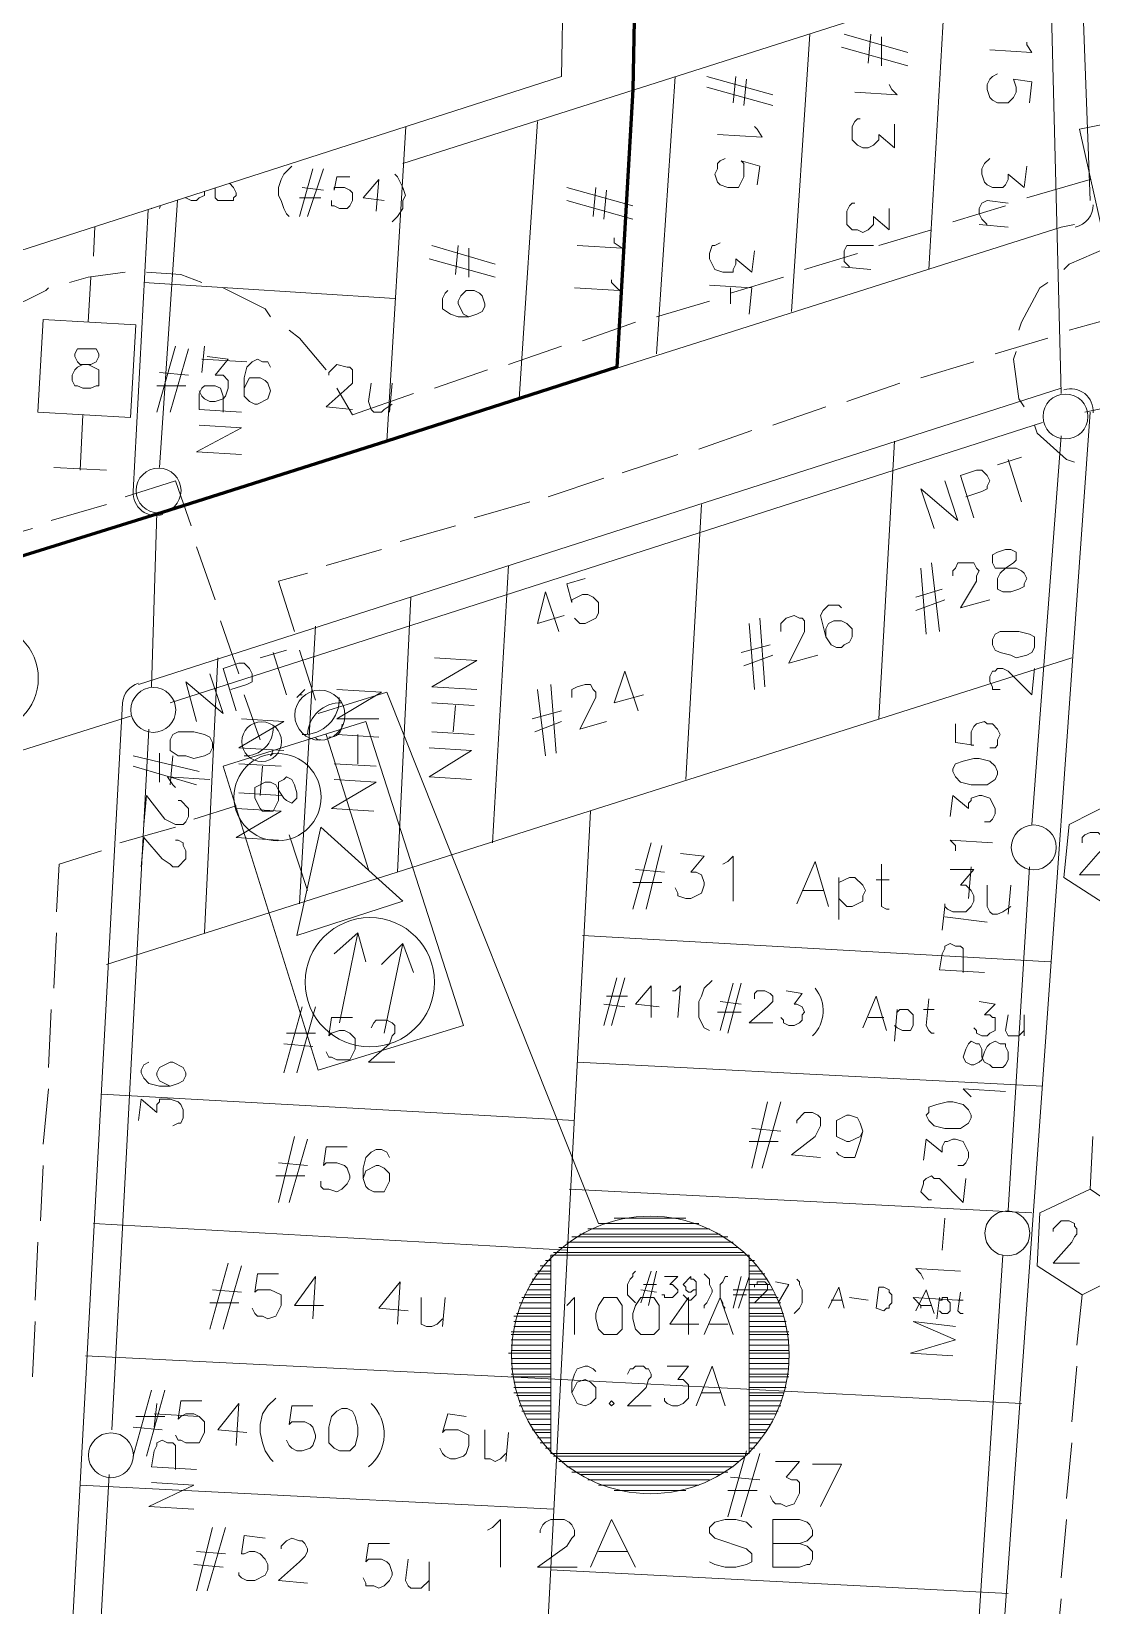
# Model space of a CAD drawing. Header units: millimetres. Extents: x 3.6 to 37.8, y 0.6 to 28.7.
# Drawn here: x 15.951 to 17.622, y 9.333 to 11.816 of the extents above; entities that cross this region are included whole.
import ezdxf

# ---------------------------------------------------------------- set-up
doc = ezdxf.new("R2010")
doc.units = ezdxf.units.MM
for name, color, linetype in [('PDF_0', 7, 'Continuous'), ('PDF_S45$Actives-PowerSupply', 1, 'Continuous'), ('PDF_S45$BOUNDARY-NODE', 3, 'Continuous'), ('PDF_S45$Passives-Highleg', 7, 'Continuous'), ('PDF_S45$Passives-Splt2way', 7, 'Continuous'), ('PDF_S45$Passives-TapOffs', 7, 'Continuous'), ('PDF_S45$POLE', 7, 'Continuous'), ('PDF_S45$strand', 7, 'Continuous'), ('PDF_S45$Symbols-SelfTerminating', 7, 'Continuous')]:
    doc.layers.add(name, color=color, linetype=linetype)
for name, color, linetype, true_color in [('PDF_S45$Actives-Amplifier', 92, 'Continuous', 0x00b800), ('PDF_S45$Actives-NodeReceiver', 104, 'Continuous', 0x009525), ('PDF_S45$Cable-565', 23, 'Continuous', 0xdd8a6e), ('PDF_S45$LOTS', 254, 'Continuous', 0xdcdcdc), ('PDF_S45$ROAD', 8, 'Continuous', 0x808080), ('PDF_S45$SDU', 157, 'Continuous', 0x396472)]:
    doc.layers.add(name, color=color, linetype=linetype, true_color=true_color)

msp = doc.modelspace()

# ---------------------------------------------------------------- linework, layer by layer
at = {"layer": 'PDF_0', "lineweight": 9}
msp.add_lwpolyline([(12.3998, 5.3399), (12.8251, 9.1845), (12.5415, 9.0928), (12.5707, 9.7141), (12.6541, 10.0018), (12.7125, 10.4522), (12.9669, 10.5272), (13.3713, 13.3544), (13.5548, 14.6387), (14.2678, 14.5344), (14.543, 14.672), (15.4271, 14.5553), (15.3145, 13.3293), (15.1185, 11.2069), (15.4271, 11.307), (16.7864, 11.7448), (16.8156, 13.3418), (16.8323, 14.1591), (17.562, 14.4093), (17.9123, 13.3919), (18.6045, 12.4203), (19.3425, 12.487), (20.0848, 12.5537)], dxfattribs=at)
at = {"layer": 'PDF_S45$Actives-Amplifier', "lineweight": 13}
msp.add_lwpolyline([(18.004, 11.4904), (17.6579, 11.4196), (17.6037, 11.6614), (17.954, 11.7323)], close=True, dxfattribs=at)
at = {"layer": 'PDF_S45$Actives-NodeReceiver', "lineweight": 18}
for points in [[(16.2527, 10.6565), (16.4779, 10.7274), (16.6321, 10.2478), (16.4028, 10.1769)], [(16.3653, 10.6273), (16.3694, 10.6148), (16.3694, 10.6064), (16.3611, 10.5981), (16.3528, 10.6023), (16.3486, 10.6064), (16.3402, 10.6189), (16.3361, 10.6273), (16.3277, 10.6315), (16.3194, 10.6315), (16.3027, 10.6231), (16.3027, 10.6064), (16.3111, 10.5898), (16.3152, 10.5856), (16.3319, 10.5856), (16.3402, 10.6023), (16.3402, 10.6315), (16.3486, 10.6356), (16.3528, 10.6398), (16.3611, 10.6356)], [(16.3694, 10.3896), (16.407, 10.5606), (16.5362, 10.4438)]]:
    msp.add_lwpolyline(points, close=True, dxfattribs=at)
for points in [[(16.4153, 10.7065), (16.482, 10.4939)], [(16.3861, 10.4605), (16.3569, 10.5481)], [(16.4278, 10.3604), (16.4653, 10.3938), (16.4362, 10.252)], [(16.4779, 10.3479), (16.4653, 10.3938)], [(16.5029, 10.3437), (16.5362, 10.3771), (16.5529, 10.3312)], [(16.5362, 10.3771), (16.507, 10.2353)]]:
    msp.add_lwpolyline(points, dxfattribs=at)
for centre, radius in [((16.3388, 10.6078), 0.0688), ((16.4843, 10.3158), 0.102)]:
    msp.add_circle(centre, radius, dxfattribs=at)
at = {"layer": 'PDF_S45$Actives-PowerSupply', "lineweight": 9}
for points in [[(16.3694, 10.7649), (16.3819, 10.7774)], [(16.8448, 9.9351), (17.0032, 9.9351)], [(16.8698, 9.9434), (16.9824, 9.9434)], [(17.0491, 9.9142), (16.8031, 9.9142)], [(17.0366, 9.9184), (16.8156, 9.9184)], [(17.0199, 9.9268), (16.8281, 9.9268)], [(17.0825, 9.5723), (17.0825, 9.8851), (16.7697, 9.8851), (16.7697, 9.5723), (16.7697, 9.8851), (17.0825, 9.8851)], [(17.0741, 9.8892), (16.7739, 9.8892)], [(17.0658, 9.8976), (16.7822, 9.8976)], [(17.0575, 9.9059), (16.7948, 9.9059)], [(16.7489, 9.86), (16.7697, 9.86)], [(16.7531, 9.8684), (16.7697, 9.8684)], [(16.7614, 9.8767), (16.7697, 9.8767)], [(17.0908, 9.8767), (17.0825, 9.8767)], [(17.0825, 9.8684), (17.095, 9.8684)], [(17.0825, 9.86), (17.1033, 9.86)], [(16.7364, 9.8392), (16.7697, 9.8392)], [(16.7405, 9.8475), (16.7697, 9.8475)], [(16.7447, 9.8559), (16.7697, 9.8559)], [(17.0825, 9.8559), (17.1075, 9.8559)], [(17.0825, 9.8475), (17.1117, 9.8475)], [(17.0825, 9.8392), (17.1158, 9.8392)], [(16.7697, 9.81), (16.7197, 9.81)], [(16.7239, 9.8183), (16.7697, 9.8183)], [(16.7697, 9.8225), (16.728, 9.8225)], [(16.7322, 9.8308), (16.7697, 9.8308)], [(16.8531, 9.8183), (16.874, 9.8183), (16.8823, 9.8058), (16.8823, 9.7683), (16.874, 9.76), (16.8531, 9.76), (16.8448, 9.7683), (16.8406, 9.785), (16.8406, 9.7933), (16.8448, 9.8058)], [(16.9115, 9.8183), (16.9324, 9.8183), (16.9407, 9.8058), (16.9407, 9.7683), (16.9324, 9.76), (16.9115, 9.76), (16.9032, 9.7683), (16.899, 9.785), (16.899, 9.7933), (16.9032, 9.8058)], [(17.0825, 9.8308), (17.12, 9.8308)], [(17.1242, 9.8225), (17.0825, 9.8225)], [(17.0825, 9.8183), (17.1283, 9.8183)], [(17.0825, 9.81), (17.1325, 9.81)], [(16.7697, 9.7891), (16.7114, 9.7891)], [(16.7697, 9.7933), (16.7155, 9.7933)], [(16.7197, 9.8017), (16.7697, 9.8017)], [(17.0825, 9.8017), (17.1325, 9.8017)], [(17.1367, 9.7933), (17.0825, 9.7933)], [(17.1367, 9.7891), (17.0825, 9.7891)], [(16.7697, 9.7641), (16.7072, 9.7641)], [(16.7697, 9.76), (16.7072, 9.76)], [(16.7697, 9.7808), (16.7114, 9.7808)], [(16.7114, 9.7725), (16.7697, 9.7725)], [(17.0825, 9.7808), (17.1409, 9.7808)], [(17.1409, 9.7725), (17.0825, 9.7725)], [(17.0825, 9.7641), (17.145, 9.7641)], [(17.145, 9.76), (17.0825, 9.76)], [(16.7072, 9.7516), (16.7697, 9.7516)], [(16.7072, 9.7433), (16.7697, 9.7433)], [(16.7072, 9.7349), (16.7697, 9.7349)], [(17.0825, 9.7516), (17.145, 9.7516)], [(17.0825, 9.7433), (17.145, 9.7433)], [(17.0825, 9.7349), (17.145, 9.7349)], [(16.7697, 9.7308), (16.703, 9.7308)], [(16.7697, 9.7224), (16.7072, 9.7224)], [(16.7072, 9.7141), (16.7697, 9.7141)], [(17.145, 9.7308), (17.0825, 9.7308)], [(17.145, 9.7224), (17.0825, 9.7224)], [(17.0825, 9.7141), (17.145, 9.7141)], [(16.7072, 9.7058), (16.7697, 9.7058)], [(16.7072, 9.6974), (16.7697, 9.6974)], [(16.7697, 9.6932), (16.7072, 9.6932)], [(16.7114, 9.6849), (16.7697, 9.6849)], [(17.0825, 9.7058), (17.145, 9.7058)], [(17.0825, 9.6974), (17.145, 9.6974)], [(17.145, 9.6932), (17.0825, 9.6932)], [(17.0825, 9.6849), (17.1409, 9.6849)], [(16.7697, 9.6766), (16.7114, 9.6766)], [(16.7114, 9.6682), (16.7697, 9.6682)], [(16.7155, 9.6641), (16.7697, 9.6641)], [(17.0825, 9.6766), (17.1409, 9.6766)], [(17.0825, 9.6682), (17.1367, 9.6682)], [(17.0825, 9.6641), (17.1367, 9.6641)], [(16.7197, 9.6557), (16.7697, 9.6557)], [(16.7697, 9.6474), (16.7197, 9.6474)], [(16.7239, 9.639), (16.7697, 9.639)], [(16.7697, 9.6349), (16.728, 9.6349)], [(16.8656, 9.6557), (16.8698, 9.6515), (16.8656, 9.6474), (16.8615, 9.6515)], [(17.0825, 9.6557), (17.1325, 9.6557)], [(17.0825, 9.6474), (17.1325, 9.6474)], [(17.0825, 9.639), (17.1283, 9.639)], [(17.1242, 9.6349), (17.0825, 9.6349)], [(16.7322, 9.6265), (16.7697, 9.6265)], [(16.7364, 9.6182), (16.7697, 9.6182)], [(16.7405, 9.6098), (16.7697, 9.6098)], [(17.0825, 9.6265), (17.12, 9.6265)], [(17.0825, 9.6182), (17.1158, 9.6182)], [(17.0825, 9.6098), (17.1117, 9.6098)], [(16.7447, 9.6057), (16.7697, 9.6057)], [(16.7489, 9.5973), (16.7697, 9.5973)], [(16.7531, 9.589), (16.7697, 9.589)], [(17.0825, 9.6057), (17.1075, 9.6057)], [(17.0825, 9.5973), (17.1033, 9.5973)], [(17.0825, 9.589), (17.095, 9.589)], [(16.7614, 9.5807), (16.7697, 9.5807)], [(17.0825, 9.5723), (16.7697, 9.5723)], [(17.0741, 9.5681), (16.7739, 9.5681)], [(17.0908, 9.5807), (17.0825, 9.5807)], [(17.0658, 9.5598), (16.7822, 9.5598)], [(16.7948, 9.5515), (17.0575, 9.5515)], [(16.8031, 9.5431), (17.0491, 9.5431)], [(17.0366, 9.539), (16.8156, 9.539)], [(17.0199, 9.5306), (16.8281, 9.5306)], [(17.0032, 9.5223), (16.8448, 9.5223)], [(16.9824, 9.5139), (16.8698, 9.5139)]]:
    msp.add_lwpolyline(points, close=True, dxfattribs=at)
for points in [[(16.3736, 10.7691), (16.3778, 10.7732), (16.3736, 10.7691), (16.3778, 10.7691)], [(16.4028, 10.7399), (16.5112, 10.7732), (16.8448, 9.9351)], [(16.7948, 9.8058), (16.8073, 9.8183), (16.8073, 9.76)], [(17.0032, 9.7766), (16.9574, 9.7766), (16.9866, 9.8183), (16.9866, 9.76)], [(17.0116, 9.76), (17.0366, 9.8183), (17.0575, 9.76)], [(17.0491, 9.7766), (17.0199, 9.7766)], [(16.8031, 9.6682), (16.8114, 9.6849), (16.8239, 9.6891), (16.8323, 9.6849), (16.8406, 9.6766), (16.8406, 9.6599), (16.8323, 9.6515), (16.8239, 9.6474), (16.8114, 9.6515), (16.8031, 9.6682), (16.8031, 9.6849), (16.8073, 9.6974), (16.8114, 9.7058), (16.8239, 9.7099), (16.8281, 9.7099), (16.8365, 9.7058), (16.8406, 9.7016)], [(16.8907, 9.6974), (16.8948, 9.7058), (16.899, 9.7058), (16.9032, 9.7099), (16.9157, 9.7099), (16.9199, 9.7058), (16.924, 9.7058), (16.9282, 9.6974), (16.9282, 9.6932), (16.924, 9.6891), (16.9199, 9.6766), (16.8907, 9.6474), (16.9282, 9.6474)], [(16.9532, 9.7099), (16.9866, 9.7099), (16.9699, 9.6891), (16.9782, 9.6891), (16.9866, 9.6807), (16.9866, 9.6599), (16.9782, 9.6515), (16.9699, 9.6474), (16.9616, 9.6474), (16.9532, 9.6515), (16.949, 9.6557), (16.949, 9.6599)], [(16.9991, 9.6474), (17.0241, 9.7099), (17.0449, 9.6474)], [(17.0366, 9.6682), (17.0074, 9.6682)], [(16.6697, 9.4514), (16.678, 9.4556), (16.6905, 9.4681), (16.6905, 9.393)], [(16.7531, 9.4472), (16.7531, 9.4514), (16.7572, 9.4597), (16.7614, 9.4639), (16.7697, 9.4681), (16.7906, 9.4681), (16.7989, 9.4639), (16.8031, 9.4597), (16.8073, 9.4514), (16.8073, 9.4431), (16.8031, 9.4389), (16.7948, 9.4264), (16.7489, 9.393), (16.8114, 9.393)], [(16.8323, 9.393), (16.8656, 9.4681), (16.9032, 9.393)], [(17.0199, 9.4014), (17.0283, 9.3972), (17.0449, 9.393), (17.0616, 9.393), (17.0783, 9.3972), (17.0866, 9.4014), (17.0866, 9.4139), (17.0783, 9.4222), (17.0283, 9.4389), (17.0199, 9.4472), (17.0199, 9.4556), (17.0283, 9.4639), (17.0449, 9.4681), (17.0616, 9.4681), (17.0783, 9.4639), (17.0866, 9.4556)], [(17.1617, 9.4305), (17.1742, 9.4264), (17.1826, 9.418), (17.1826, 9.4055), (17.1784, 9.3972), (17.1742, 9.3972), (17.1617, 9.393), (17.12, 9.393), (17.12, 9.4305), (17.1617, 9.4305), (17.1742, 9.4347), (17.1826, 9.4431), (17.1826, 9.4514), (17.1784, 9.4597), (17.1742, 9.4639), (17.1617, 9.4681), (17.12, 9.4681), (17.12, 9.4305)], [(16.8907, 9.418), (16.8448, 9.418)]]:
    msp.add_lwpolyline(points, dxfattribs=at)
for centre, radius in [((16.4055, 10.7371), 0.0396), ((16.9267, 9.7279), 0.2189), ((16.9267, 9.7279), 0.2189)]:
    msp.add_circle(centre, radius, dxfattribs=at)
for centre, radius, start, end in [((16.3799, 10.7628), 0.0563, 267.8789, 2.1211), ((16.4382, 10.7044), 0.0522, 87.7094, 177.7094), ((16.4216, 10.7211), 0.0189, 263.6598, 6.3402)]:
    msp.add_arc(centre, radius, start, end, dxfattribs=at)
at = {"layer": 'PDF_S45$Actives-PowerSupply', "lineweight": 9, "extrusion": (0, 0, -1)}
msp.add_ellipse((16.4215, 10.7236), major_axis=(0.0211, 0.0242), ratio=0.399182, start_param=2.67688, end_param=3.400985, dxfattribs=at)
at = {"layer": 'PDF_S45$BOUNDARY-NODE', "lineweight": 60}
msp.add_lwpolyline([(16.9115, 12.3786), (16.899, 11.724), (16.874, 11.2861), (16.5112, 11.1694), (16.1568, 11.0568), (15.8357, 10.9567), (15.2311, 10.7607), (15.2811, 11.136), (14.9809, 11.0401), (15.0726, 12.0367)], dxfattribs=at)
at = {"layer": 'PDF_S45$Cable-565', "lineweight": 13}
for points in [[(17.6204, 11.5822), (17.5203, 11.553)], [(17.4869, 11.5405), (17.4036, 11.5155)], [(16.0484, 11.4613), (16.0506, 11.5078)], [(17.3702, 11.5029), (17.2868, 11.4779)], [(17.5787, 11.4404), (17.587, 11.4487), (17.6454, 11.4738)], [(17.2534, 11.4654), (17.17, 11.4404)], [(16.0108, 11.4196), (16.04, 11.4279), (16.0984, 11.4362)], [(16.04, 11.357), (16.0442, 11.4279)], [(16.1318, 11.4362), (16.186, 11.4321), (16.2193, 11.4196)], [(17.1367, 11.4279), (17.0533, 11.4029)], [(15.9775, 11.4112), (15.9733, 11.407), (15.9066, 11.3737), (15.9024, 11.3653)], [(16.2527, 11.4112), (16.3194, 11.3779), (16.3277, 11.3653)], [(17.5078, 11.3445), (17.512, 11.357), (17.5412, 11.4112), (17.5537, 11.4196)], [(17.0199, 11.3904), (16.9365, 11.3653)], [(17.7038, 11.3737), (17.6329, 11.357), (17.587, 11.3445)], [(16.9032, 11.357), (16.8198, 11.3278)], [(16.3569, 11.3445), (16.3736, 11.332), (16.4153, 11.2819)], [(17.5537, 11.332), (17.4703, 11.307)], [(16.7864, 11.3195), (16.703, 11.2903)], [(17.5161, 11.2236), (17.5078, 11.2361), (17.4995, 11.2986), (17.5036, 11.3111)], [(16.6697, 11.2819), (16.5863, 11.2528)], [(17.4369, 11.2945), (17.3535, 11.2694)], [(16.5529, 11.2444), (16.457, 11.2111), (16.432, 11.2528)], [(17.3202, 11.2611), (17.2368, 11.2319)], [(17.2034, 11.2236), (17.12, 11.1944)], [(17.0866, 11.186), (17.0032, 11.1569)], [(17.5954, 11.136), (17.5829, 11.1402), (17.537, 11.1819), (17.5328, 11.1944)], [(16.9699, 11.1485), (16.8823, 11.1193)], [(16.0984, 11.0818), (16.1776, 11.1068), (16.2026, 11.0359)], [(16.8531, 11.111), (16.7656, 11.0818)], [(15.9816, 11.0443), (16.0692, 11.0693)], [(16.7364, 11.0735), (16.6488, 11.0484)], [(15.8649, 11.0067), (15.9525, 11.0318)], [(16.6196, 11.0359), (16.5321, 11.0109)], [(16.2402, 10.9192), (16.211, 11.0026)], [(16.5029, 10.9984), (16.4153, 10.9734)], [(16.3861, 10.9609), (16.3402, 10.9484), (16.3653, 10.8691)], [(16.2777, 10.8024), (16.2485, 10.8858)], [(16.3986, 10.7607), (16.3736, 10.8399)], [(16.3111, 10.6982), (16.286, 10.7691)], [(16.2068, 10.5731), (16.2735, 10.5939)], [(16.0901, 10.5355), (16.1776, 10.5606)], [(16.0609, 10.523), (15.9941, 10.5022), (15.99, 10.4271)], [(15.99, 10.3938), (15.9858, 10.3062)], [(15.9816, 10.2728), (15.9775, 10.1811)], [(15.9775, 10.1478), (15.9691, 10.0602)], [(17.6204, 9.9893), (17.6246, 10.0727)], [(15.9691, 10.0268), (15.965, 9.9393)], [(15.9608, 9.9059), (15.9566, 9.8142)], [(17.5995, 9.7433), (17.6079, 9.8225)], [(15.9566, 9.7808), (15.9525, 9.6932)], [(17.5912, 9.6224), (17.5995, 9.7099)], [(17.5829, 9.5014), (17.5912, 9.589)], [(17.5745, 9.3763), (17.5829, 9.4681)], [(17.5662, 9.2554), (17.5745, 9.343)]]:
    msp.add_lwpolyline(points, dxfattribs=at)
at = {"layer": 'PDF_S45$LOTS', "lineweight": 0}
for points in [[(17.6079, 11.9491), (16.5362, 11.6072)], [(17.391, 11.8782), (17.366, 11.4404)], [(17.1784, 11.8115), (17.1492, 11.3737)], [(16.899, 11.724), (16.874, 11.2861)], [(16.9657, 11.7448), (16.9365, 11.307)], [(16.7489, 11.6739), (16.7197, 11.2361)], [(16.5408, 11.6657), (16.5112, 11.1694)], [(16.5237, 11.3945), (16.1276, 11.4196)], [(17.3118, 11.1694), (17.2868, 10.7315)], [(17.0074, 11.0693), (16.9824, 10.6356)], [(16.703, 10.9734), (16.678, 10.5355)], [(16.5487, 10.9233), (16.5279, 10.4897)], [(16.3986, 10.8775), (16.3736, 10.4396)], [(17.5912, 10.8274), (16.0692, 10.3437)], [(16.2443, 10.8274), (16.2235, 10.3938)], [(16.5029, 4.2975), (16.8323, 10.5856)], [(16.8198, 10.3896), (17.5578, 10.3479)], [(16.8114, 10.1895), (17.5453, 10.1519)], [(16.8073, 10.0977), (16.0609, 10.1394)], [(16.7989, 9.9893), (17.5286, 9.9518)], [(16.7948, 9.8934), (16.0484, 9.9351)], [(17.512, 9.6515), (16.7864, 9.6891), (16.0358, 9.7266)], [(16.7739, 9.4848), (16.0275, 9.5223)], [(16.7697, 9.3888), (17.4911, 9.3513)]]:
    msp.add_lwpolyline(points, dxfattribs=at)
at = {"layer": 'PDF_S45$Passives-Highleg', "lineweight": 9}
msp.add_lwpolyline([(16.3319, 10.6773), (16.3277, 10.6732), (16.3319, 10.6815), (16.3277, 10.6732)], close=True, dxfattribs=at)
msp.add_circle((16.3137, 10.6954), 0.0313, dxfattribs=at)
msp.add_arc((16.2881, 10.7169), 0.0438, 267.2737, 2.7263, dxfattribs=at)
at = {"layer": 'PDF_S45$Passives-Splt2way', "lineweight": 9}
msp.add_circle((15.8759, 10.7954), 0.0855, dxfattribs=at)
at = {"layer": 'PDF_S45$Passives-TapOffs', "lineweight": 9}
for points in [[(15.9608, 11.2152), (15.9691, 11.3612), (16.1151, 11.3528), (16.1067, 11.2069)], [(16.0233, 11.3153), (16.0525, 11.3153), (16.0567, 11.307), (16.0567, 11.3028), (16.0525, 11.2945), (16.0442, 11.2903), (16.0317, 11.2903), (16.0233, 11.2861), (16.0192, 11.2819), (16.015, 11.2736), (16.015, 11.2653), (16.0192, 11.2569), (16.0233, 11.2569), (16.0317, 11.2528), (16.0442, 11.2528), (16.0525, 11.2569), (16.0567, 11.2569), (16.0567, 11.2819), (16.04, 11.2903), (16.0275, 11.2903), (16.0233, 11.2945), (16.0192, 11.3028), (16.0192, 11.307)], [(17.7246, 10.473), (17.6496, 10.4355), (17.5787, 10.4813), (17.587, 10.5647), (17.6621, 10.6023), (17.733, 10.5564)], [(17.6829, 9.86), (17.6079, 9.8225), (17.537, 9.8684), (17.5412, 9.9518), (17.6204, 9.9893), (17.6871, 9.9434)]]:
    msp.add_lwpolyline(points, close=True, dxfattribs=at)
for points in [[(17.6079, 10.5355), (17.6079, 10.5439), (17.612, 10.5481), (17.6204, 10.5522), (17.6329, 10.5522), (17.6454, 10.5397), (17.6454, 10.5314), (17.6329, 10.5189), (17.6037, 10.4855), (17.6454, 10.4855)], [(17.562, 9.9226), (17.562, 9.9268), (17.5745, 9.9393), (17.587, 9.9393), (17.5954, 9.9351), (17.5954, 9.9309), (17.5995, 9.9268), (17.5995, 9.9184), (17.5954, 9.9142), (17.5912, 9.9059), (17.562, 9.8725), (17.6037, 9.8725)]]:
    msp.add_lwpolyline(points, dxfattribs=at)
at = {"layer": 'PDF_S45$POLE', "lineweight": 0}
for points in [[(16.2235, 11.3195), (16.2193, 11.2778)], [(16.2902, 11.2945), (16.2193, 11.2986)], [(16.2819, 11.2152), (16.2152, 11.2194), (16.2152, 11.2444), (16.2193, 11.2528), (16.2235, 11.2569), (16.2402, 11.2569), (16.2485, 11.2528), (16.2527, 11.2403), (16.2527, 11.2152)], [(16.2819, 11.1485), (16.211, 11.1527), (16.2819, 11.1902), (16.2152, 11.1944)], [(17.512, 11.1443), (17.4744, 11.1318)], [(17.512, 11.0735), (17.4911, 11.1402)], [(17.3744, 11.0318), (17.3535, 11.0943), (17.4119, 11.0443), (17.391, 11.1068)], [(17.4369, 11.0484), (17.4161, 11.1152), (17.4411, 11.1235), (17.4494, 11.1235), (17.4578, 11.1152), (17.4619, 11.1068), (17.4578, 11.0985), (17.4578, 11.0943), (17.4494, 11.0901), (17.4244, 11.0818)], [(16.3528, 10.8399), (16.3111, 10.8274)], [(16.3528, 10.7691), (16.3319, 10.8358)], [(16.211, 10.7274), (16.1943, 10.7899), (16.2527, 10.7399), (16.2318, 10.8024)], [(16.2735, 10.744), (16.2527, 10.8108), (16.2777, 10.8191), (16.286, 10.8191), (16.2944, 10.8108), (16.2985, 10.8024), (16.2985, 10.7899), (16.2902, 10.7857), (16.2652, 10.7774)], [(17.4077, 10.7232), (17.4077, 10.694), (17.4369, 10.6898), (17.4327, 10.6898), (17.4327, 10.7107), (17.4369, 10.719), (17.4411, 10.7232), (17.4536, 10.7274), (17.4578, 10.7232), (17.4661, 10.7232), (17.4744, 10.7149), (17.4786, 10.7065), (17.4744, 10.6982), (17.4744, 10.6898), (17.4703, 10.6857), (17.4619, 10.6857)], [(17.3994, 10.5772), (17.4036, 10.6106), (17.4286, 10.5898), (17.4286, 10.5981), (17.4327, 10.6023), (17.4327, 10.6064), (17.4453, 10.6106), (17.4494, 10.6106), (17.4619, 10.6064), (17.4703, 10.5898), (17.4703, 10.5814), (17.4661, 10.5731), (17.4619, 10.5689), (17.4536, 10.5689)], [(17.4077, 10.523), (17.4077, 10.5314), (17.3994, 10.5397), (17.4661, 10.5355)], [(17.4327, 10.498), (17.4286, 10.448)], [(17.391, 10.4355), (17.3869, 10.3979)], [(17.4578, 10.4105), (17.391, 10.4188)], [(17.4536, 10.3312), (17.3827, 10.3354), (17.3869, 10.3604), (17.391, 10.3688), (17.391, 10.3729), (17.3994, 10.3771), (17.4077, 10.3729), (17.4161, 10.3729), (17.4202, 10.3688), (17.4202, 10.3312)], [(17.3577, 10.0352), (17.3619, 10.0685), (17.3869, 10.0477), (17.3869, 10.056), (17.391, 10.0644), (17.3952, 10.0644), (17.4036, 10.0685), (17.4077, 10.0685), (17.4202, 10.0644), (17.4286, 10.0477), (17.4286, 10.0393), (17.4244, 10.031), (17.4202, 10.0268), (17.4119, 10.0268)], [(17.3702, 9.9726), (17.366, 9.9726), (17.3535, 9.9851), (17.3577, 9.9976), (17.3577, 10.0018), (17.3619, 10.006), (17.3702, 10.0102), (17.3744, 10.006), (17.3827, 10.006), (17.4202, 9.9685), (17.4244, 10.006)], [(17.391, 9.9434), (17.3869, 9.8934)], [(17.3577, 9.8475), (17.3535, 9.8559), (17.3452, 9.8642), (17.4161, 9.86)], [(17.3535, 9.8017), (17.3535, 9.8058), (17.341, 9.8183), (17.4119, 9.8142)], [(17.4036, 9.7266), (17.3368, 9.7308), (17.4077, 9.7516), (17.341, 9.7808), (17.4077, 9.7725)], [(16.1484, 9.6515), (16.1443, 9.614)], [(16.2152, 9.6307), (16.1443, 9.6349)], [(16.211, 9.5473), (16.1401, 9.5515), (16.1443, 9.5765), (16.1484, 9.5848), (16.1484, 9.589), (16.1568, 9.5932), (16.1651, 9.589), (16.1735, 9.589), (16.1776, 9.5848), (16.1776, 9.5473)], [(16.2068, 9.4848), (16.1359, 9.4889), (16.2068, 9.5223), (16.1401, 9.5265)]]:
    msp.add_lwpolyline(points, dxfattribs=at)
for points in [[(17.4036, 10.6481), (17.4036, 10.6523), (17.4077, 10.6606), (17.4202, 10.6648), (17.4369, 10.669), (17.4453, 10.669), (17.4619, 10.6648), (17.4703, 10.6565), (17.4744, 10.6481), (17.4744, 10.644), (17.4703, 10.6356), (17.4578, 10.6273), (17.4327, 10.6273), (17.4161, 10.6315), (17.4077, 10.6398)], [(17.3619, 10.1061), (17.366, 10.1102), (17.366, 10.1186), (17.3785, 10.1227), (17.3952, 10.1269), (17.4036, 10.1269), (17.4202, 10.1227), (17.4286, 10.1144), (17.4327, 10.1061), (17.4327, 10.1019), (17.4286, 10.0935), (17.4161, 10.0852), (17.391, 10.0852), (17.3744, 10.0894), (17.366, 10.0977)]]:
    msp.add_lwpolyline(points, close=True, dxfattribs=at)
for centre in [(17.5814, 11.2083), (16.1511, 11.0915), (16.1428, 10.7454), (17.5314, 10.5286), (17.4897, 9.9197), (16.076, 9.5695)]:
    msp.add_circle(centre, 0.0354, dxfattribs=at)
at = {"layer": 'PDF_S45$ROAD', "lineweight": 0}
for points in [[(17.6204, 11.5488), (17.5537, 13.3377)], [(17.5954, 11.5113), (17.5745, 11.5071), (16.1568, 11.0568)], [(17.5745, 11.2528), (16.1192, 10.7857)]]:
    msp.add_lwpolyline(points, dxfattribs=at)
for points in [[(16.1577, 11.0536, -0.524751), (16.1109, 11.0901), (16.1348, 11.5349)], [(17.2603, 5.8311, -0.295694), (17.2409, 5.8653), (17.6204, 11.2152)], [(16.1195, 10.7875, 0.31169), (16.0942, 10.7566), (15.6439, 2.4544)]]:
    msp.add_lwpolyline(points, format="xyb", dxfattribs=at)
for centre, start, end in [((17.5898, 11.5419), 281.5576, 0.5438), ((17.5898, 11.2166), 355.9351, 107.6606)]:
    msp.add_arc(centre, 0.0354, start, end, dxfattribs=at)
at = {"layer": 'PDF_S45$SDU', "lineweight": 0}
for points in [[(17.2326, 11.8115), (17.3327, 11.7823)], [(17.2701, 11.7656), (17.2743, 11.8115)], [(17.291, 11.7615), (17.291, 11.8073)], [(17.5203, 11.799), (17.5203, 11.7948), (17.5286, 11.7823), (17.4619, 11.7865)], [(17.2284, 11.7907), (17.3327, 11.7615)], [(17.4744, 11.749), (17.4661, 11.7448), (17.4619, 11.7406), (17.4578, 11.7323), (17.4578, 11.724), (17.4619, 11.7114), (17.4661, 11.7073), (17.4744, 11.7031), (17.4911, 11.7031), (17.4995, 11.7114), (17.5036, 11.7198), (17.5036, 11.7281), (17.4995, 11.7406), (17.5286, 11.7365), (17.5245, 11.7031)], [(17.0158, 11.7448), (17.12, 11.7156)], [(17.0158, 11.7281), (17.12, 11.6989)], [(17.0575, 11.7031), (17.0616, 11.7448)], [(17.0741, 11.6989), (17.0783, 11.7406)], [(17.3035, 11.7323), (17.3076, 11.724), (17.316, 11.7156), (17.2493, 11.7198)], [(17.3118, 11.6697), (17.3118, 11.6322), (17.2868, 11.6531), (17.2868, 11.6447), (17.2785, 11.6364), (17.2701, 11.6322), (17.2618, 11.6322), (17.2534, 11.6364), (17.2451, 11.6447), (17.2451, 11.6656), (17.2493, 11.6739), (17.2534, 11.6781), (17.2576, 11.6781)], [(17.0908, 11.6656), (17.095, 11.6614), (17.1033, 11.6489), (17.0324, 11.6531)], [(16.3569, 11.5238), (16.3528, 11.528), (16.3486, 11.5363), (16.3444, 11.5488), (16.3402, 11.5572), (16.3402, 11.5697), (16.3444, 11.5822), (16.3486, 11.5905), (16.3611, 11.603)], [(16.3736, 11.5238), (16.3945, 11.5989)], [(16.3861, 11.5238), (16.4111, 11.5989)], [(17.0449, 11.6155), (17.0366, 11.6114), (17.0324, 11.6072), (17.0324, 11.5989), (17.0283, 11.5905), (17.0324, 11.578), (17.0366, 11.5738), (17.0491, 11.5697), (17.0658, 11.5697), (17.0741, 11.5863), (17.0741, 11.6072), (17.07, 11.6114), (17.0992, 11.603), (17.095, 11.5738)], [(17.5203, 11.603), (17.5161, 11.5697), (17.4911, 11.5905), (17.4911, 11.5822), (17.4869, 11.5738), (17.4828, 11.5697), (17.4661, 11.5697), (17.4578, 11.5738), (17.4536, 11.578), (17.4494, 11.5905), (17.4494, 11.5989), (17.4536, 11.6072), (17.4619, 11.6155)], [(16.2402, 11.5689), (16.2402, 11.553), (16.2443, 11.5488), (16.2694, 11.5488), (16.2694, 11.553), (16.2735, 11.5572), (16.2735, 11.5613), (16.2694, 11.5697), (16.2629, 11.5762)], [(16.4528, 11.5863), (16.432, 11.5863), (16.4278, 11.5655), (16.4278, 11.5697), (16.4445, 11.5697), (16.4528, 11.5655), (16.457, 11.5613), (16.457, 11.5488), (16.4528, 11.5405), (16.4487, 11.5363), (16.4362, 11.5363), (16.4278, 11.5405), (16.4236, 11.5405), (16.4236, 11.5488)], [(16.507, 11.5488), (16.4737, 11.553), (16.4987, 11.5822), (16.4945, 11.5321)], [(16.5237, 11.5905), (16.5279, 11.5863), (16.5362, 11.5697), (16.5404, 11.5572), (16.5362, 11.5488), (16.5362, 11.5363), (16.5279, 11.5238), (16.5195, 11.5155)], [(16.1935, 11.5538), (16.1943, 11.553), (16.2026, 11.5488), (16.211, 11.5488), (16.2152, 11.553), (16.2235, 11.5572), (16.2235, 11.5635)], [(16.407, 11.553), (16.3736, 11.553)], [(16.4111, 11.5655), (16.3778, 11.5697)], [(16.7948, 11.5697), (16.899, 11.5405)], [(16.7948, 11.5488), (16.899, 11.5196)], [(16.8365, 11.5238), (16.8406, 11.5697)], [(16.8531, 11.5196), (16.8573, 11.5655)], [(17.4578, 11.5113), (17.4494, 11.5196), (17.4453, 11.528), (17.4453, 11.5363), (17.4494, 11.5446), (17.4578, 11.5488), (17.4911, 11.5446)], [(16.1401, 11.5363), (16.1402, 11.5367)], [(16.1526, 11.5363), (16.1542, 11.5412)], [(17.3035, 11.5363), (17.3035, 11.5029), (17.2785, 11.5238), (17.2785, 11.5113), (17.2701, 11.5029), (17.2618, 11.4988), (17.2534, 11.5029), (17.2451, 11.5029), (17.2368, 11.5113), (17.2368, 11.5321), (17.2409, 11.5405), (17.2451, 11.5446), (17.2493, 11.5446)], [(17.4453, 11.5113), (17.4911, 11.5071)], [(16.5821, 11.4779), (16.6822, 11.4487)], [(16.6196, 11.4321), (16.6238, 11.4779)], [(16.6405, 11.4279), (16.6405, 11.4738)], [(16.8698, 11.4904), (16.8698, 11.4821), (16.8823, 11.4738), (16.8114, 11.4779)], [(17.0908, 11.4696), (17.0866, 11.4362), (17.0616, 11.4571), (17.0616, 11.4487), (17.0575, 11.4404), (17.0575, 11.4362), (17.0408, 11.4362), (17.0283, 11.4404), (17.0199, 11.4571), (17.0199, 11.4654), (17.0241, 11.4779), (17.0283, 11.4779), (17.0366, 11.4821)], [(17.2409, 11.4446), (17.2326, 11.4529), (17.2326, 11.4696), (17.2368, 11.4779), (17.2785, 11.4779)], [(16.5779, 11.4571), (16.6822, 11.4279)], [(16.8656, 11.4237), (16.8656, 11.4196), (16.8782, 11.407), (16.8073, 11.4112)], [(17.2284, 11.4446), (17.2743, 11.4404)], [(16.6405, 11.3653), (16.6238, 11.3653), (16.6113, 11.3695), (16.5988, 11.3779), (16.5988, 11.3945), (16.6029, 11.4029), (16.6071, 11.407)], [(17.0199, 11.4154), (17.0866, 11.4112), (17.0825, 11.3695)], [(17.0533, 11.3862), (17.0533, 11.4112)], [(16.1484, 11.2152), (16.1776, 11.3195)], [(16.1693, 11.2152), (16.1985, 11.3153)], [(16.2277, 11.3028), (16.261, 11.2986), (16.2402, 11.2736), (16.2527, 11.2736), (16.261, 11.2653), (16.261, 11.2528), (16.2568, 11.2403), (16.2527, 11.2361), (16.2402, 11.2319), (16.2318, 11.2319), (16.2235, 11.2361), (16.2193, 11.2403), (16.2152, 11.2486)], [(16.286, 11.2528), (16.2944, 11.2694), (16.3111, 11.2694), (16.3194, 11.2653), (16.3236, 11.2611), (16.3277, 11.2486), (16.3236, 11.2361), (16.3069, 11.2277), (16.3027, 11.2277), (16.2944, 11.2319), (16.286, 11.2403), (16.286, 11.2528), (16.286, 11.2694), (16.2902, 11.2861), (16.2985, 11.2945), (16.3069, 11.2986), (16.3152, 11.2945), (16.3236, 11.2945), (16.3277, 11.2861)], [(16.1985, 11.2736), (16.1526, 11.2778)], [(16.4195, 11.2736), (16.4195, 11.2778), (16.432, 11.2903), (16.4487, 11.2861), (16.4528, 11.2861), (16.457, 11.2819), (16.457, 11.2611), (16.4487, 11.2528), (16.4153, 11.2236), (16.457, 11.2194)], [(16.1943, 11.2569), (16.1484, 11.2569)], [(16.5195, 11.2277), (16.507, 11.2194), (16.5029, 11.2152), (16.4904, 11.2152), (16.4862, 11.2194), (16.482, 11.2319), (16.4862, 11.2611)], [(16.5154, 11.2152), (16.5195, 11.2611)], [(17.3827, 10.8691), (17.3702, 10.9776)], [(17.4036, 10.9567), (17.4036, 10.965), (17.4077, 10.9692), (17.4119, 10.9776), (17.4369, 10.9776), (17.4411, 10.9692), (17.4453, 10.965), (17.4411, 10.9567), (17.4411, 10.9484), (17.4161, 10.9067), (17.4619, 10.9192)], [(17.3619, 10.865), (17.3535, 10.9692)], [(17.3869, 10.9359), (17.3452, 10.9233)], [(17.2034, 10.8608), (17.1951, 10.8942), (17.1992, 10.9025), (17.2076, 10.9108), (17.2242, 10.9108), (17.2284, 10.9067)], [(17.391, 10.9192), (17.3452, 10.9025)], [(17.0908, 10.7774), (17.0825, 10.8816)], [(17.1075, 10.7816), (17.0992, 10.89)], [(17.1325, 10.8691), (17.1325, 10.8816), (17.1409, 10.89), (17.1534, 10.8942), (17.1617, 10.89), (17.1659, 10.89), (17.17, 10.8858), (17.17, 10.8691), (17.145, 10.8191), (17.1909, 10.8316)], [(16.5863, 10.8274), (16.653, 10.8233), (16.5821, 10.7816), (16.653, 10.7774)], [(17.1158, 10.8483), (17.07, 10.8358)], [(17.12, 10.8316), (17.0741, 10.8149)], [(16.9157, 10.7691), (16.8698, 10.7566), (16.8865, 10.8066), (16.9073, 10.744)], [(16.432, 10.7774), (16.5029, 10.7732), (16.432, 10.7315), (16.4987, 10.7315)], [(16.7614, 10.6732), (16.7489, 10.7774)], [(16.7781, 10.6773), (16.7697, 10.7857)], [(16.8031, 10.7649), (16.8031, 10.7774), (16.8114, 10.7816), (16.8239, 10.7857), (16.8323, 10.7857), (16.8365, 10.7774), (16.8406, 10.7732), (16.8406, 10.7649), (16.8156, 10.7149), (16.8573, 10.7274)], [(16.5821, 10.7566), (16.6488, 10.7524)], [(16.6155, 10.7107), (16.6196, 10.7524)], [(16.2819, 10.7315), (16.3486, 10.7274), (16.2777, 10.6857), (16.3486, 10.6815)], [(16.7864, 10.744), (16.7405, 10.7315)], [(16.7864, 10.7274), (16.7447, 10.7107)], [(16.432, 10.7065), (16.4987, 10.7023)], [(16.4653, 10.6606), (16.4653, 10.7065)], [(16.5821, 10.7107), (16.6488, 10.7065)], [(16.5779, 10.6857), (16.6446, 10.6815), (16.5779, 10.6398), (16.6446, 10.6356)], [(16.1109, 10.6732), (16.2152, 10.6481)], [(16.1109, 10.6565), (16.211, 10.6273)], [(16.1526, 10.6315), (16.1526, 10.6773)], [(16.1693, 10.6273), (16.1735, 10.6732)], [(16.2777, 10.6606), (16.3444, 10.6565)], [(16.3111, 10.6106), (16.3152, 10.6565)], [(16.4278, 10.6606), (16.4945, 10.6565)], [(16.4278, 10.6356), (16.4945, 10.6315), (16.4236, 10.5898), (16.4904, 10.5856)], [(16.1818, 10.6023), (16.186, 10.6023), (16.1985, 10.5898), (16.1985, 10.5772), (16.1943, 10.5689), (16.1901, 10.5647), (16.1776, 10.5647), (16.1609, 10.5731), (16.1318, 10.6106), (16.1276, 10.5647)], [(16.2777, 10.6148), (16.3444, 10.6106)], [(16.2735, 10.5898), (16.3444, 10.5856), (16.2735, 10.5439), (16.3402, 10.5397)], [(16.1776, 10.5397), (16.1818, 10.5397), (16.1901, 10.5355), (16.1901, 10.5314), (16.1943, 10.523), (16.1943, 10.5105), (16.1818, 10.498), (16.1735, 10.498), (16.1693, 10.5022), (16.1568, 10.5105), (16.1276, 10.5439), (16.1234, 10.498)], [(16.899, 10.4313), (16.9282, 10.5355)], [(16.9199, 10.4313), (16.9449, 10.5314)], [(16.9741, 10.5189), (17.0116, 10.5147), (16.9907, 10.4897), (16.9991, 10.4897), (17.0074, 10.4855), (17.0116, 10.473), (17.0116, 10.4688), (17.0074, 10.4563), (16.9907, 10.448), (16.9824, 10.448), (16.9699, 10.4522), (16.9699, 10.4563), (16.9657, 10.4647)], [(17.0408, 10.5022), (17.0491, 10.5064), (17.0575, 10.5147), (17.0575, 10.4438)], [(17.1575, 10.4396), (17.1867, 10.5064), (17.2076, 10.4355)], [(16.949, 10.4897), (16.9032, 10.4939)], [(17.2242, 10.4146), (17.2242, 10.4813)], [(17.2242, 10.473), (17.2409, 10.4813), (17.2493, 10.4813), (17.2618, 10.4688), (17.2659, 10.4605), (17.2618, 10.4522), (17.2618, 10.4438), (17.2451, 10.4355), (17.2368, 10.4355), (17.2242, 10.448)], [(17.3035, 10.4313), (17.2993, 10.4313), (17.291, 10.4355), (17.291, 10.5022)], [(17.3994, 10.4939), (17.4369, 10.4939), (17.4161, 10.4688), (17.4244, 10.4688), (17.4327, 10.4605), (17.4369, 10.4522), (17.4369, 10.4438), (17.4327, 10.4355), (17.4244, 10.4271), (17.4036, 10.4271), (17.3952, 10.4313), (17.391, 10.4355), (17.391, 10.4396)], [(16.9449, 10.473), (16.899, 10.473)], [(17.1992, 10.4605), (17.1659, 10.4605)], [(17.3035, 10.4772), (17.2826, 10.4772)], [(17.4953, 10.4355), (17.4828, 10.4271), (17.4744, 10.423), (17.4661, 10.423), (17.4619, 10.4271), (17.4578, 10.4355), (17.4578, 10.4688)], [(17.4911, 10.423), (17.4953, 10.4688)], [(16.8531, 10.2478), (16.874, 10.3229)], [(16.8656, 10.2478), (16.8865, 10.3229)], [(16.9407, 10.277), (16.9032, 10.2812), (16.9282, 10.3104), (16.9282, 10.2603)], [(16.9616, 10.302), (16.9657, 10.302), (16.9741, 10.3104), (16.9699, 10.2603)], [(17.0199, 10.2395), (17.0116, 10.2437), (17.0032, 10.2603), (17.0032, 10.2854), (17.0074, 10.2937), (17.0116, 10.3062), (17.0241, 10.3187)], [(17.0366, 10.2395), (17.0575, 10.3145)], [(17.0491, 10.2353), (17.07, 10.3145)], [(16.8865, 10.277), (16.8531, 10.2812)], [(16.8907, 10.2937), (16.8573, 10.2937)], [(17.07, 10.2812), (17.0366, 10.2854)], [(17.0908, 10.2895), (17.0908, 10.2979), (17.095, 10.302), (17.1075, 10.302), (17.1158, 10.2979), (17.12, 10.2937), (17.12, 10.2854), (17.1117, 10.277), (17.0825, 10.252), (17.12, 10.252)], [(17.1409, 10.302), (17.1659, 10.2979), (17.1534, 10.2812), (17.1575, 10.2812), (17.1659, 10.277), (17.17, 10.2687), (17.1659, 10.2645), (17.1659, 10.2562), (17.1617, 10.252), (17.1534, 10.2478), (17.145, 10.2478), (17.1367, 10.252), (17.1367, 10.2562), (17.1325, 10.2603)], [(17.2618, 10.2437), (17.2826, 10.2937), (17.2993, 10.2395)], [(17.3744, 10.2353), (17.3702, 10.2353), (17.366, 10.2395), (17.3619, 10.2478), (17.366, 10.2895)], [(17.4453, 10.2854), (17.4703, 10.2812), (17.4536, 10.2645), (17.4619, 10.2645), (17.4661, 10.2603), (17.4703, 10.2603), (17.4703, 10.2395), (17.4619, 10.2353), (17.4578, 10.2312), (17.4494, 10.2312), (17.4411, 10.2353), (17.4411, 10.2395), (17.4369, 10.2437)], [(16.3486, 10.1728), (16.3778, 10.277)], [(16.3694, 10.1728), (16.3986, 10.277)], [(16.4153, 10.2061), (16.4195, 10.1978), (16.4236, 10.1978), (16.432, 10.1936), (16.4528, 10.1936), (16.4612, 10.2103), (16.4612, 10.227), (16.4528, 10.2353), (16.4445, 10.2395), (16.4362, 10.2395), (16.4236, 10.2353), (16.4195, 10.2312), (16.4236, 10.2603), (16.457, 10.2603)], [(16.4862, 10.2437), (16.4904, 10.252), (16.4945, 10.2562), (16.5112, 10.2562), (16.5195, 10.252), (16.5237, 10.2478), (16.5237, 10.2353), (16.5195, 10.2312), (16.5154, 10.2186), (16.482, 10.1895), (16.5237, 10.1895)], [(17.07, 10.2687), (17.0324, 10.2687)], [(17.2951, 10.2603), (17.2701, 10.2603)], [(17.3118, 10.2228), (17.316, 10.2728)], [(17.316, 10.2687), (17.3202, 10.2728), (17.3327, 10.2728), (17.341, 10.2645), (17.341, 10.2478), (17.3368, 10.2395), (17.3243, 10.2395), (17.316, 10.2437), (17.3118, 10.2478)], [(17.3744, 10.2728), (17.3577, 10.2728)], [(17.5161, 10.2395), (17.5078, 10.2312), (17.4911, 10.2312), (17.4869, 10.2395), (17.4911, 10.2645)], [(17.5161, 10.2312), (17.5161, 10.2645)], [(16.3986, 10.2353), (16.3528, 10.2353)], [(16.3945, 10.2145), (16.3486, 10.2186)], [(17.0866, 10.0227), (17.1117, 10.1269)], [(17.1033, 10.0227), (17.1325, 10.1269)], [(17.1575, 10.0935), (17.1575, 10.0977), (17.17, 10.1102), (17.1826, 10.1102), (17.1909, 10.1061), (17.1951, 10.1019), (17.1951, 10.0894), (17.1867, 10.0727), (17.1492, 10.0435), (17.1951, 10.0393)], [(17.1325, 10.081), (17.0866, 10.0852)], [(16.3402, 9.9685), (16.3653, 10.0727)], [(16.3569, 9.9685), (16.3861, 10.0685)], [(17.1283, 10.0644), (17.0825, 10.0644)], [(17.2618, 10.081), (17.2576, 10.0644), (17.2493, 10.0393), (17.2326, 10.0393), (17.2242, 10.0435), (17.2201, 10.0477)], [(16.407, 10.0018), (16.407, 9.9935), (16.4111, 9.9893), (16.4195, 9.9893), (16.432, 9.9851), (16.4403, 9.9893), (16.4487, 9.9976), (16.4528, 10.006), (16.4528, 10.0102), (16.4487, 10.0227), (16.4445, 10.0268), (16.432, 10.031), (16.4153, 10.031), (16.4111, 10.0268), (16.4153, 10.056), (16.4487, 10.056)], [(16.4737, 10.006), (16.4737, 10.0227), (16.4779, 10.0393), (16.4862, 10.0477), (16.4945, 10.0518), (16.5029, 10.0518), (16.5112, 10.0477), (16.5154, 10.0393)], [(16.3819, 10.0102), (16.3361, 10.0102)], [(16.3861, 10.0268), (16.3402, 10.031)], [(16.2318, 9.7683), (16.261, 9.8725)], [(16.2527, 9.7683), (16.2819, 9.8684)], [(16.9032, 9.81), (16.8907, 9.8225), (16.8907, 9.8392), (16.8948, 9.8475), (16.899, 9.8517), (16.899, 9.8559), (16.9032, 9.86)], [(16.9115, 9.81), (16.9282, 9.86)], [(16.924, 9.8058), (16.9365, 9.86)], [(16.2985, 9.8017), (16.3027, 9.7933), (16.3069, 9.7891), (16.3152, 9.7891), (16.3236, 9.785), (16.3361, 9.7891), (16.3444, 9.8058), (16.3444, 9.8225), (16.3277, 9.8308), (16.3069, 9.8308), (16.3027, 9.8267), (16.3069, 9.8559), (16.3402, 9.8559)], [(16.4111, 9.8058), (16.3653, 9.8058), (16.3986, 9.8517), (16.3945, 9.785)], [(16.5446, 9.7975), (16.4987, 9.8017), (16.5321, 9.8434), (16.5279, 9.7766)], [(16.9365, 9.8392), (16.9157, 9.8392)], [(16.949, 9.8517), (16.9699, 9.8517), (16.9574, 9.8392), (16.9616, 9.8392), (16.9699, 9.8308), (16.9699, 9.8267), (16.9616, 9.8183), (16.949, 9.8183), (16.949, 9.8225), (16.9449, 9.8225)], [(16.9991, 9.8308), (16.9991, 9.8434), (16.9949, 9.8475), (16.9907, 9.8475), (16.9907, 9.8517), (16.9782, 9.8392), (16.9824, 9.835), (16.9824, 9.8308), (16.9866, 9.8267), (16.9907, 9.8267), (16.9949, 9.8308), (16.9991, 9.8308), (16.9991, 9.8225), (16.9907, 9.8142), (16.9866, 9.8142), (16.9782, 9.8225)], [(17.0116, 9.8559), (17.0199, 9.8475), (17.0199, 9.8392), (17.0241, 9.8308), (17.0241, 9.8267), (17.0158, 9.81), (17.0116, 9.8058), (17.0116, 9.8017)], [(17.0449, 9.8017), (17.0408, 9.8058), (17.0408, 9.81), (17.0366, 9.8183), (17.0366, 9.8392), (17.0408, 9.8434), (17.0449, 9.8517), (17.0491, 9.8517)], [(17.0575, 9.8017), (17.07, 9.8517)], [(17.0658, 9.8017), (17.0825, 9.8517)], [(17.0908, 9.835), (17.0908, 9.8392), (17.095, 9.8392), (17.095, 9.8434), (17.1075, 9.8434), (17.1117, 9.8392), (17.1117, 9.8308), (17.0908, 9.81), (17.1117, 9.81)], [(17.1242, 9.8434), (17.145, 9.8392), (17.1283, 9.81)], [(17.1575, 9.8475), (17.1617, 9.8434), (17.1617, 9.8392), (17.1659, 9.8308), (17.1659, 9.81), (17.1617, 9.8017), (17.1534, 9.7933)], [(17.2076, 9.8017), (17.2242, 9.835), (17.2326, 9.8017)], [(16.2777, 9.81), (16.2318, 9.81)], [(16.2819, 9.8267), (16.236, 9.8308)], [(16.5988, 9.785), (16.5904, 9.7766), (16.5821, 9.7725), (16.5738, 9.7725), (16.5654, 9.7766), (16.5654, 9.8183)], [(16.5988, 9.7725), (16.6029, 9.8183)], [(16.9365, 9.8267), (16.9115, 9.8308)], [(17.0825, 9.8308), (17.0575, 9.8308)], [(17.0783, 9.8225), (17.0575, 9.8225)], [(17.2284, 9.8142), (17.2117, 9.8142)], [(17.2701, 9.8142), (17.2409, 9.8183)], [(17.3452, 9.7975), (17.3619, 9.8308), (17.3744, 9.7933)], [(17.3785, 9.785), (17.3827, 9.8183)], [(17.3827, 9.8142), (17.3869, 9.8142), (17.3869, 9.8183), (17.3952, 9.8183), (17.3952, 9.8142), (17.3994, 9.81), (17.3994, 9.7975), (17.3952, 9.7933), (17.3869, 9.7933), (17.3827, 9.7975)], [(17.4202, 9.7933), (17.4161, 9.7933), (17.4119, 9.7975), (17.4161, 9.8267)], [(17.4202, 9.8142), (17.4119, 9.8142)], [(17.3702, 9.8058), (17.3535, 9.8058)], [(16.1109, 9.5681), (16.1401, 9.6724)], [(16.1318, 9.5681), (16.1609, 9.6724)], [(16.3319, 9.5598), (16.3277, 9.564), (16.3194, 9.5765), (16.3152, 9.589), (16.3111, 9.6057), (16.3111, 9.6182), (16.3152, 9.6349), (16.3236, 9.6474), (16.3361, 9.6599)], [(16.1776, 9.6015), (16.1818, 9.5932), (16.186, 9.5932), (16.1943, 9.589), (16.2152, 9.589), (16.2235, 9.6057), (16.2235, 9.6224), (16.2152, 9.6307), (16.2068, 9.6349), (16.1943, 9.6349), (16.186, 9.6307), (16.1818, 9.6265), (16.186, 9.6557), (16.2193, 9.6557)], [(16.2902, 9.6057), (16.2443, 9.6098), (16.2777, 9.6515), (16.2735, 9.5848)], [(16.3528, 9.5932), (16.3569, 9.5848), (16.3611, 9.5807), (16.3694, 9.5765), (16.3778, 9.5765), (16.3903, 9.5807), (16.3945, 9.5848), (16.3986, 9.5973), (16.3986, 9.6015), (16.3945, 9.614), (16.3903, 9.6182), (16.3819, 9.6224), (16.3611, 9.6224), (16.3569, 9.6182), (16.3611, 9.6474), (16.3945, 9.6474)], [(16.5946, 9.5807), (16.5988, 9.5723), (16.6029, 9.5681), (16.6113, 9.564), (16.6196, 9.564), (16.6321, 9.5681), (16.6363, 9.5723), (16.6405, 9.5848), (16.6405, 9.6015), (16.6238, 9.6098), (16.6029, 9.6098), (16.5988, 9.6057), (16.6071, 9.6349), (16.6363, 9.6307)], [(16.1568, 9.6098), (16.1109, 9.614)], [(16.1609, 9.6307), (16.1151, 9.6307)], [(16.6989, 9.5723), (16.6905, 9.564), (16.6822, 9.5598), (16.6738, 9.564), (16.6655, 9.564), (16.6655, 9.6098)], [(16.6989, 9.5598), (16.703, 9.6057)], [(17.0491, 9.4722), (17.0783, 9.5765)], [(17.07, 9.4722), (17.0992, 9.5723)], [(17.1242, 9.5598), (17.1617, 9.5598), (17.1409, 9.5348), (17.1492, 9.5306), (17.1575, 9.5306), (17.1617, 9.5265), (17.1617, 9.5098), (17.1534, 9.4931), (17.1409, 9.4889), (17.1325, 9.4931), (17.1242, 9.4931), (17.12, 9.4973), (17.1158, 9.5056)], [(17.1826, 9.5556), (17.2284, 9.5556), (17.1951, 9.4889)], [(17.095, 9.5139), (17.0491, 9.5139)], [(17.0992, 9.5306), (17.0533, 9.5348)], [(16.211, 9.3555), (16.236, 9.4556)], [(16.2277, 9.3555), (16.2568, 9.4556)], [(16.2777, 9.3847), (16.2777, 9.3805), (16.2819, 9.3763), (16.2902, 9.3722), (16.3027, 9.3722), (16.3194, 9.3805), (16.3236, 9.3888), (16.3236, 9.3972), (16.3194, 9.4055), (16.3111, 9.4139), (16.3027, 9.418), (16.2944, 9.418), (16.286, 9.4139), (16.2819, 9.4139), (16.286, 9.4431), (16.3194, 9.4389)], [(16.3444, 9.4222), (16.3444, 9.4264), (16.3528, 9.4347), (16.3611, 9.4389), (16.3736, 9.4347), (16.3778, 9.4347), (16.3819, 9.4305), (16.3861, 9.4222), (16.3861, 9.418), (16.3819, 9.4097), (16.3736, 9.4014), (16.3402, 9.3722), (16.3861, 9.368)], [(16.2568, 9.4139), (16.211, 9.418)], [(16.4737, 9.3763), (16.4779, 9.368), (16.4779, 9.3638), (16.4904, 9.3638), (16.4987, 9.3597), (16.507, 9.3638), (16.5154, 9.3722), (16.5195, 9.3805), (16.5195, 9.3847), (16.5154, 9.3972), (16.5112, 9.4014), (16.5029, 9.4055), (16.482, 9.4055), (16.4779, 9.4014), (16.482, 9.4305), (16.5154, 9.4305)], [(16.2527, 9.393), (16.2068, 9.3972)], [(16.5779, 9.3722), (16.5654, 9.3597), (16.5487, 9.3597), (16.5446, 9.3638), (16.5404, 9.3722), (16.5446, 9.4055)], [(16.5779, 9.3555), (16.5779, 9.4014)]]:
    msp.add_lwpolyline(points, dxfattribs=at)
for points in [[(16.6321, 11.3695), (16.6238, 11.3862), (16.6238, 11.3904), (16.628, 11.3987), (16.6363, 11.407), (16.6488, 11.407), (16.6572, 11.4029), (16.6613, 11.3987), (16.6655, 11.3862), (16.6655, 11.382), (16.6613, 11.3737), (16.653, 11.3695), (16.6405, 11.3653)], [(17.4744, 10.9942), (17.4869, 10.9984), (17.4953, 10.9984), (17.5036, 10.9942), (17.5036, 10.9817), (17.4995, 10.9776), (17.4869, 10.9692), (17.4786, 10.9609), (17.4744, 10.9525), (17.4744, 10.9359), (17.4828, 10.9317), (17.4953, 10.9317), (17.5078, 10.9359), (17.5161, 10.94), (17.5161, 10.9442), (17.5203, 10.9525), (17.5161, 10.9609), (17.512, 10.965), (17.5036, 10.9692), (17.4703, 10.9692), (17.4661, 10.9776), (17.4661, 10.9901)], [(17.2034, 10.8733), (17.2076, 10.8816), (17.2159, 10.8858), (17.2284, 10.8858), (17.2368, 10.8816), (17.2451, 10.8733), (17.2451, 10.8608), (17.2409, 10.8525), (17.2326, 10.8483), (17.2284, 10.8441), (17.2201, 10.8441), (17.2117, 10.8483), (17.2034, 10.8608)], [(17.2576, 10.0727), (17.2409, 10.0644), (17.2368, 10.0644), (17.2201, 10.0727), (17.2201, 10.0977), (17.2368, 10.1061), (17.2409, 10.1061), (17.2534, 10.1019), (17.2576, 10.0935), (17.2618, 10.081)], [(16.4779, 10.0185), (16.4945, 10.0268), (16.4987, 10.0268), (16.507, 10.0227), (16.5154, 10.0143), (16.5154, 10.0018), (16.507, 9.9851), (16.4904, 9.9851), (16.482, 9.9893), (16.4779, 9.9935), (16.4737, 10.006)], [(17.2868, 9.835), (17.2951, 9.835), (17.3035, 9.8308), (17.3035, 9.8267), (17.3076, 9.8225), (17.3076, 9.81), (17.3035, 9.8058), (17.3035, 9.8017), (17.2993, 9.8017), (17.2951, 9.7975), (17.2826, 9.8017)], [(16.4403, 9.6432), (16.4487, 9.6432), (16.457, 9.639), (16.4612, 9.6307), (16.4653, 9.614), (16.4653, 9.6015), (16.4612, 9.5848), (16.4528, 9.5765), (16.4362, 9.5765), (16.4278, 9.5807), (16.4195, 9.589), (16.4195, 9.614), (16.4236, 9.6307), (16.432, 9.639)]]:
    msp.add_lwpolyline(points, close=True, dxfattribs=at)
for centre, radius, start, end in [((17.1435, 10.271), 0.0558, 314.4627, 39.1776), ((16.4409, 9.6033), 0.0661, 308.395, 46.8332)]:
    msp.add_arc(centre, radius, start, end, dxfattribs=at)
at = {"layer": 'PDF_S45$strand', "color": 254, "lineweight": 0, "true_color": 0xdcdcdc}
for points in [[(17.5453, 12.4036), (17.5745, 11.2444)], [(16.1807, 11.5497), (16.1526, 11.1277)], [(18.7629, 11.4571), (17.612, 11.2152)], [(17.5453, 11.1986), (16.1693, 10.7566)], [(17.5745, 11.1777), (17.5286, 10.5647)], [(16.1484, 11.0568), (16.1401, 10.7816)], [(16.1067, 10.7357), (14.9809, 10.3813)], [(16.1359, 10.7149), (16.0775, 9.6098)], [(17.5245, 10.498), (17.4911, 9.9559)], [(17.4828, 9.8851), (17.3869, 8.4256)], [(16.0734, 9.539), (15.99, 8.0587)]]:
    msp.add_lwpolyline(points, dxfattribs=at)
at = {"layer": 'PDF_S45$strand', "lineweight": 0}
for points in [[(16.8073, 10.89), (16.8156, 10.8816), (16.8239, 10.8816), (16.8406, 10.89), (16.8448, 10.8983), (16.8448, 10.915), (16.8365, 10.9233), (16.8281, 10.9275), (16.8198, 10.9275), (16.8031, 10.9192), (16.8031, 10.915), (16.7948, 10.9442), (16.8239, 10.9525)], [(16.7906, 10.8942), (16.7489, 10.8816), (16.7614, 10.9317), (16.7822, 10.8691)], [(17.4786, 10.7774), (17.4661, 10.7774), (17.4661, 10.7816), (17.4619, 10.7899), (17.4619, 10.7982), (17.4661, 10.8066), (17.4703, 10.8066), (17.4744, 10.8108), (17.4828, 10.8108), (17.4911, 10.8066), (17.5286, 10.7691), (17.5328, 10.8108)], [(16.1776, 10.6231), (16.1735, 10.6273), (16.1651, 10.6398), (16.2318, 10.6356)], [(16.1693, 10.1519), (16.1526, 10.1603), (16.1484, 10.1686), (16.1484, 10.1728), (16.1526, 10.1811), (16.1693, 10.1895), (16.1735, 10.1895), (16.1901, 10.1811), (16.1943, 10.1728), (16.1943, 10.1686), (16.1901, 10.1603), (16.1818, 10.1561), (16.1693, 10.1519), (16.1526, 10.1519), (16.1359, 10.1561), (16.1276, 10.1644), (16.1234, 10.1728), (16.1234, 10.1769), (16.1276, 10.1853), (16.1359, 10.1895)], [(17.4327, 10.1352), (17.4202, 10.1478), (17.4869, 10.1436)], [(16.1192, 10.0977), (16.1234, 10.1311), (16.1484, 10.1102), (16.1484, 10.1227), (16.1526, 10.1269), (16.1526, 10.1311), (16.1693, 10.1311), (16.1818, 10.1269), (16.186, 10.1227), (16.1901, 10.1144), (16.1901, 10.1019), (16.186, 10.0935), (16.1818, 10.0935), (16.1735, 10.0894)]]:
    msp.add_lwpolyline(points, dxfattribs=at)
for points in [[(17.4661, 10.8483), (17.4661, 10.8566), (17.4703, 10.865), (17.4786, 10.8691), (17.5078, 10.8691), (17.5245, 10.865), (17.5328, 10.8608), (17.5328, 10.8441), (17.5286, 10.8358), (17.5203, 10.8316), (17.5036, 10.8274), (17.4953, 10.8316), (17.4786, 10.8358), (17.4703, 10.8399)], [(16.1693, 10.6815), (16.1693, 10.6982), (16.1735, 10.7065), (16.1818, 10.7107), (16.2068, 10.7107), (16.2235, 10.7065), (16.2318, 10.7023), (16.236, 10.694), (16.236, 10.6857), (16.2318, 10.6773), (16.2235, 10.6732), (16.2068, 10.669), (16.1943, 10.6732), (16.1818, 10.6732)], [(17.4202, 10.1978), (17.4244, 10.2103), (17.4286, 10.2186), (17.4327, 10.2228), (17.4411, 10.2186), (17.4453, 10.2186), (17.4494, 10.2103), (17.4494, 10.1978), (17.4536, 10.1895), (17.4619, 10.1853), (17.4661, 10.1811), (17.4828, 10.1811), (17.4869, 10.1853), (17.4911, 10.1936), (17.4911, 10.2061), (17.4869, 10.2145), (17.4869, 10.2186), (17.4786, 10.2186), (17.4703, 10.2228), (17.4619, 10.2186), (17.4578, 10.2145), (17.4536, 10.2061), (17.4494, 10.1936), (17.4453, 10.1895), (17.4369, 10.1853), (17.4327, 10.1853), (17.4244, 10.1895)]]:
    msp.add_lwpolyline(points, close=True, dxfattribs=at)
at = {"layer": 'PDF_S45$Symbols-SelfTerminating', "lineweight": 9}
for points in [[(16.0275, 11.1235), (16.0317, 11.2111)], [(16.0692, 11.1235), (15.9858, 11.1277)]]:
    msp.add_lwpolyline(points, dxfattribs=at)

doc.saveas('drawing.dxf')
